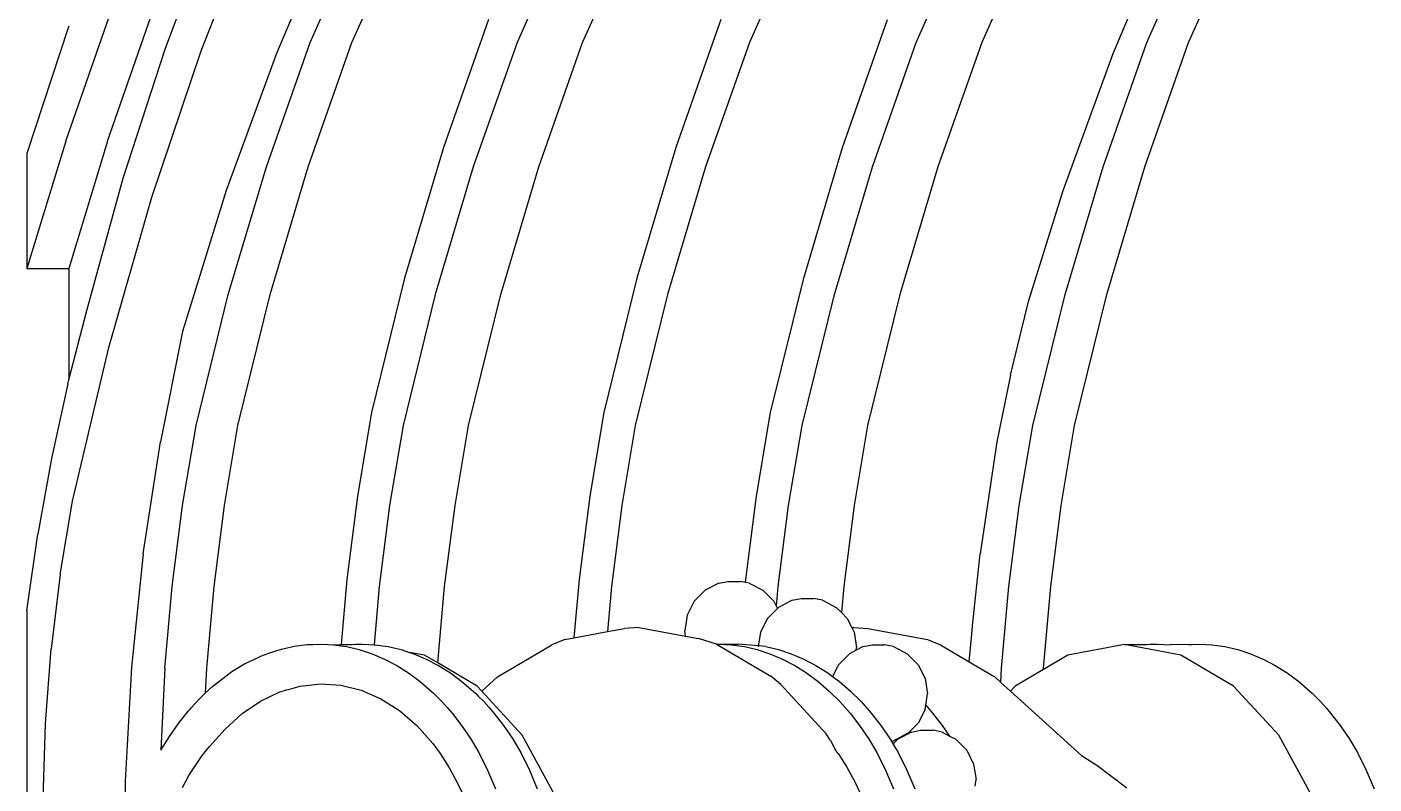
# Model space of a CAD drawing. Extents: x -1563 to 1637, y -685 to 815.
# Drawn here: x 581.1 to 726.4, y 128.5 to 210.3 of the extents above; entities that cross this region are included whole.
import ezdxf

# ---------------------------------------------------------------- set-up
doc = ezdxf.new("R2010")
doc.units = 0
doc.header["$MEASUREMENT"] = 0
doc.layers.get('0').update_dxf_attribs({"linetype": 'CONTINUOUS'})

msp = doc.modelspace()

# ---------------------------------------------------------------- linework, layer by layer
at = {"color": 22}
for p, q in [((611.62, 208.61), (620.42, 228.28)), ((616.13, 208.61), (624.93, 228.28)), ((642.75, 228.28), (633.95, 208.61)), ((641.02, 208.61), (649.82, 228.28)), ((667.82, 228.28), (659.02, 208.61)), ((677.02, 208.61), (685.82, 228.28)), ((692.89, 228.28), (684.09, 208.61)), ((701.9, 208.61), (710.7, 228.28)), ((706.42, 208.61), (715.22, 228.28)), ((599.87, 207.68), (605.89, 223)), ((595.97, 207.87), (601.03, 221.42)), ((614.02, 221.72), (607.98, 207.42)), ((698.26, 207.42), (704.3, 221.72)), ((585.25, 197.94), (589.94, 211.36)), ((589.76, 197.94), (594.45, 211.36)), ((630.87, 211.07), (626.02, 197.27)), ((655.93, 211.07), (651.08, 197.27)), ((669.08, 197.27), (673.93, 211.07)), ((585.52, 210.19), (581.06, 196.6)), ((585.58, 210.36), (585.52, 210.19)), ((606.9, 195.19), (611.62, 208.61)), ((611.42, 195.19), (616.13, 208.61)), ((633.95, 208.61), (629.23, 195.19)), ((636.3, 195.19), (641.02, 208.61)), ((659.02, 208.61), (654.3, 195.19)), ((672.3, 195.19), (677.02, 208.61)), ((684.09, 208.61), (679.37, 195.19)), ((697.19, 195.19), (701.9, 208.61)), ((701.7, 195.19), (706.42, 208.61)), ((591.46, 193.94), (595.97, 207.87)), ((594.54, 191.89), (599.87, 207.68)), ((607.98, 207.42), (602.58, 192.62)), ((692.87, 192.62), (698.26, 207.42)), ((585.25, 197.94), (581.06, 184.2)), ((589.76, 197.94), (585.58, 184.2)), ((581.06, 196.6), (581.06, 184.2)), ((626.02, 197.27), (621.82, 183.17)), ((651.08, 197.27), (646.89, 183.17)), ((664.89, 183.17), (669.08, 197.27)), ((602.79, 181.38), (606.9, 195.19)), ((607.31, 181.38), (611.42, 195.19)), ((629.23, 195.19), (625.13, 181.38)), ((632.2, 181.38), (636.3, 195.19)), ((654.3, 195.19), (650.19, 181.38)), ((668.19, 181.38), (672.3, 195.19)), ((679.37, 195.19), (675.26, 181.38)), ((693.08, 181.38), (697.19, 195.19)), ((697.59, 181.38), (701.7, 195.19)), ((587.52, 179.68), (591.46, 193.94)), ((589.9, 175.66), (594.54, 191.89)), ((602.58, 192.62), (597.86, 177.39)), ((689.15, 180.63), (692.87, 192.62)), ((581.06, 184.2), (585.58, 184.2)), ((585.58, 184.2), (585.58, 172.19)), ((621.82, 183.17), (618.25, 168.65)), ((646.89, 183.17), (643.32, 168.65)), ((661.31, 168.65), (664.89, 183.17)), ((599.31, 167.24), (602.79, 181.38)), ((603.83, 167.24), (607.31, 181.38)), ((625.13, 181.38), (621.65, 167.24)), ((628.72, 167.24), (632.2, 181.38)), ((650.19, 181.38), (646.71, 167.24)), ((664.71, 167.24), (668.19, 181.38)), ((675.26, 181.38), (671.78, 167.24)), ((687.2, 172.69), (689.15, 180.63)), ((689.6, 167.24), (693.08, 181.38)), ((694.12, 167.24), (697.59, 181.38)), ((585.58, 172.19), (587.52, 179.68)), ((597.86, 177.39), (595.46, 165.49)), ((585.98, 159.08), (589.9, 175.66)), ((585.47, 171.75), (583.7, 163.69)), ((585.47, 171.75), (585.58, 172.19)), ((687.2, 172.69), (685.74, 165.49)), ((618.25, 168.65), (616.73, 159.63)), ((643.32, 168.65), (641.8, 159.63)), ((659.79, 159.63), (661.31, 168.65)), ((597.86, 158.6), (599.31, 167.24)), ((602.37, 158.6), (603.83, 167.24)), ((621.65, 167.24), (620.19, 158.6)), ((627.26, 158.6), (628.72, 167.24)), ((646.71, 167.24), (645.26, 158.6)), ((663.25, 158.6), (664.71, 167.24)), ((671.78, 167.24), (670.33, 158.6)), ((688.14, 158.6), (689.6, 167.24)), ((692.66, 158.6), (694.12, 167.24)), ((593.62, 153.41), (595.46, 165.49)), ((685.74, 165.49), (683.91, 153.41)), ((583.7, 163.69), (582.23, 155.51)), ((584.65, 151.16), (585.98, 159.08)), ((596.74, 149.86), (597.86, 158.6)), ((601.25, 149.86), (602.37, 158.6)), ((616.73, 159.63), (615.58, 150.62)), ((620.19, 158.6), (619.07, 149.86)), ((626.14, 149.86), (627.26, 158.6)), ((641.8, 159.63), (640.64, 150.62)), ((645.26, 158.6), (644.14, 149.86)), ((658.64, 150.62), (659.79, 159.63)), ((662.14, 149.86), (663.25, 158.6)), ((670.33, 158.6), (669.21, 149.86)), ((687.02, 149.86), (688.14, 158.6)), ((691.54, 149.86), (692.66, 158.6)), ((581.06, 147.24), (582.23, 155.51)), ((593.62, 153.41), (592.35, 141.18)), ((683.1, 145.63), (683.91, 153.41)), ((584.65, 151.16), (583.67, 143.15)), ((595.96, 141.05), (596.74, 149.86)), ((600.47, 141.05), (601.25, 149.86)), ((615.58, 150.62), (614.96, 143.61)), ((619.07, 149.86), (618.52, 143.58)), ((625.41, 141.62), (626.14, 149.86)), ((640.64, 150.62), (640.09, 144.33)), ((644.14, 149.86), (643.71, 145.01)), ((655.72, 150.22), (654.24, 149.46)), ((655.72, 150.22), (656.69, 150.42)), ((656.69, 150.42), (658.04, 150.42)), ((658.61, 150.3), (658.04, 150.42)), ((658.61, 150.3), (658.64, 150.62)), ((659.01, 150.22), (658.61, 150.3)), ((659.01, 150.22), (660.49, 149.46)), ((661.94, 147.7), (662.14, 149.86)), ((669.21, 149.86), (668.96, 147.06)), ((686.24, 141.05), (687.02, 149.86)), ((690.76, 141.05), (691.54, 149.86)), ((654.24, 149.46), (653.07, 148.27)), ((660.49, 149.46), (661.66, 148.27)), ((663.64, 148.39), (662.15, 147.62)), ((663.64, 148.39), (664.6, 148.59)), ((664.6, 148.59), (665.95, 148.59)), ((666.92, 148.39), (665.95, 148.59)), ((666.92, 148.39), (668.4, 147.62)), ((581.06, 147.24), (581.06, 106.78)), ((653.07, 148.27), (652.31, 146.77)), ((662.04, 147.51), (660.98, 146.43)), ((661.66, 148.27), (661.94, 147.7)), ((661.94, 147.7), (662.04, 147.51)), ((662.15, 147.62), (662.04, 147.51)), ((668.4, 147.62), (668.96, 147.06)), ((668.96, 147.06), (669.58, 146.43)), ((647.09, 145.46), (645.53, 145.35)), ((647.09, 145.46), (652.14, 144.52)), ((652.31, 146.77), (652.05, 145.1)), ((660.98, 146.43), (660.22, 144.94)), ((669.58, 146.43), (670.08, 145.43)), ((670.08, 145.43), (670.25, 145.46)), ((670.08, 145.43), (670.33, 144.94)), ((670.25, 145.46), (671.81, 145.35)), ((683.01, 144.73), (683.1, 145.63)), ((639.12, 144.15), (637.71, 143.56)), ((639.12, 144.15), (640.09, 144.33)), ((640.09, 144.33), (643.71, 145.01)), ((643.71, 145.01), (645.53, 145.35)), ((652.14, 144.52), (652.05, 145.1)), ((652.14, 144.52), (653.53, 144.26)), ((655.47, 143.65), (653.53, 144.26)), ((660.22, 144.94), (660.02, 143.62)), ((670.33, 144.94), (670.59, 143.27)), ((671.81, 145.35), (678.23, 144.15)), ((678.23, 144.15), (679.64, 143.56)), ((682.74, 141.74), (683.01, 144.73)), ((583.05, 135.07), (583.67, 143.15)), ((606.38, 142.38), (607.15, 142.69)), ((607.15, 142.69), (607.91, 142.93)), ((607.91, 142.93), (608.52, 143.12)), ((608.52, 143.12), (609.91, 143.42)), ((609.91, 143.42), (611.32, 143.6)), ((611.32, 143.6), (611.62, 143.61)), ((611.62, 143.61), (611.91, 143.62)), ((611.91, 143.62), (612.73, 143.65)), ((612.73, 143.65), (613.52, 143.61)), ((613.52, 143.61), (614.13, 143.58)), ((614.13, 143.58), (614.96, 143.61)), ((614.13, 143.58), (615.54, 143.38)), ((614.96, 143.61), (616.17, 143.62)), ((615.54, 143.38), (616.93, 143.06)), ((616.17, 143.62), (616.51, 143.63)), ((616.51, 143.63), (617.24, 143.65)), ((616.93, 143.06), (618.3, 142.61)), ((617.24, 143.65), (617.96, 143.62)), ((617.96, 143.62), (618.52, 143.58)), ((618.3, 142.61), (619.65, 142.04)), ((618.52, 143.58), (618.65, 143.58)), ((618.65, 143.58), (620.05, 143.38)), ((620.05, 143.38), (621.44, 143.06)), ((621.44, 143.06), (622.36, 142.76)), ((623.95, 142.46), (622.36, 142.76)), ((622.36, 142.76), (622.81, 142.61)), ((622.81, 142.61), (624.16, 142.04)), ((625.41, 141.62), (623.95, 142.46)), ((631.83, 140.12), (637.71, 143.56)), ((655.47, 143.65), (661.35, 140.2)), ((655.47, 143.65), (655.67, 143.65)), ((655.67, 143.65), (657.81, 143.65)), ((655.67, 143.65), (657.07, 143.58)), ((657.07, 143.58), (658.48, 143.38)), ((659.99, 143.45), (657.81, 143.65)), ((658.48, 143.38), (659.87, 143.06)), ((659.87, 143.06), (661.24, 142.61)), ((659.99, 143.45), (659.98, 143.36)), ((660.02, 143.62), (659.99, 143.45)), ((660.78, 143.38), (659.99, 143.45)), ((660.78, 143.38), (662.17, 143.06)), ((661.24, 142.61), (662.59, 142.04)), ((662.17, 143.06), (663.54, 142.61)), ((663.54, 142.61), (664.89, 142.04)), ((669.82, 142.62), (668.64, 141.43)), ((670.55, 143), (669.82, 142.62)), ((671.3, 143.39), (670.55, 143)), ((670.55, 143), (670.59, 143.27)), ((671.3, 143.39), (672.27, 143.59)), ((672.27, 143.59), (673.62, 143.59)), ((674.58, 143.39), (673.62, 143.59)), ((674.58, 143.39), (676.06, 142.62)), ((676.06, 142.62), (677.24, 141.43)), ((679.64, 143.56), (682.74, 141.74)), ((693.4, 142.46), (690.75, 140.91)), ((699.49, 143.6), (693.4, 142.46)), ((699.49, 143.6), (701.94, 143.62)), ((705.59, 142.46), (699.49, 143.6)), ((701.94, 143.62), (702.28, 143.63)), ((702.28, 143.63), (703.01, 143.65)), ((703.01, 143.65), (703.73, 143.62)), ((703.73, 143.62), (704.42, 143.58)), ((706.42, 143.61), (704.42, 143.58)), ((711.27, 139.13), (705.59, 142.46)), ((706.42, 143.61), (706.72, 143.62)), ((706.72, 143.62), (707.53, 143.65)), ((707.53, 143.65), (708.32, 143.61)), ((708.32, 143.61), (708.94, 143.58)), ((708.94, 143.58), (710.34, 143.38)), ((710.34, 143.38), (711.73, 143.06)), ((711.73, 143.06), (713.1, 142.61)), ((713.1, 142.61), (714.45, 142.04)), ((592.35, 141.18), (591.66, 128.86)), ((595.96, 141.05), (595.52, 132.2)), ((600.34, 138.38), (600.47, 141.05)), ((603.18, 140.68), (604.47, 141.47)), ((604.47, 141.47), (606.08, 142.26)), ((606.08, 142.26), (606.38, 142.38)), ((619.65, 142.04), (620.97, 141.35)), ((620.97, 141.35), (622.25, 140.54)), ((624.16, 142.04), (625.48, 141.35)), ((629.63, 139.13), (625.41, 141.62)), ((625.48, 141.35), (626.77, 140.54)), ((662.59, 142.04), (663.91, 141.35)), ((663.91, 141.35), (665.19, 140.54)), ((664.89, 142.04), (666.21, 141.35)), ((666.21, 141.35), (667.49, 140.54)), ((668.49, 141.14), (668, 140.16)), ((668.64, 141.43), (668.49, 141.14)), ((677.24, 141.43), (677.99, 139.94)), ((682.74, 141.74), (685.51, 140.12)), ((686.17, 139.52), (686.24, 141.05)), ((690.75, 140.91), (690.76, 141.05)), ((714.45, 142.04), (715.77, 141.35)), ((715.77, 141.35), (717.05, 140.54)), ((601.07, 139.07), (603.18, 140.68)), ((622.25, 140.54), (623.49, 139.62)), ((623.49, 139.62), (624.69, 138.59)), ((626.77, 140.54), (628.01, 139.62)), ((628.01, 139.62), (629.21, 138.59)), ((631.83, 140.12), (630.14, 138.58)), ((662.42, 139.3), (661.35, 140.2)), ((665.19, 140.54), (666.43, 139.62)), ((666.43, 139.62), (667.63, 138.59)), ((667.49, 140.54), (668, 140.16)), ((668, 140.16), (668.74, 139.62)), ((668.74, 139.62), (669.94, 138.59)), ((677.99, 139.94), (678.25, 138.27)), ((685.51, 140.12), (686.17, 139.52)), ((690.75, 140.91), (687.72, 139.13)), ((717.05, 140.54), (718.3, 139.62)), ((718.3, 139.62), (719.5, 138.59)), ((599.56, 137.64), (600.34, 138.38)), ((600.34, 138.38), (601.07, 139.07)), ((606.28, 137.51), (608.37, 138.5)), ((608.37, 138.5), (608.84, 138.63)), ((608.84, 138.63), (609.07, 138.7)), ((609.07, 138.7), (609.3, 138.77)), ((609.3, 138.77), (610.54, 139.12)), ((610.54, 139.12), (612.74, 139.35)), ((612.74, 139.35), (614.95, 139.21)), ((614.95, 139.21), (617.13, 138.67)), ((617.13, 138.67), (619.24, 137.76)), ((624.69, 138.59), (624.94, 138.34)), ((624.94, 138.34), (625.19, 138.1)), ((625.19, 138.1), (625.84, 137.45)), ((629.21, 138.59), (629.49, 138.31)), ((629.49, 138.31), (629.77, 138.04)), ((630.14, 138.58), (629.63, 139.13)), ((634.51, 133.84), (630.14, 138.58)), ((662.42, 139.3), (667.32, 133.98)), ((667.63, 138.59), (668.78, 137.45)), ((669.94, 138.59), (671.09, 137.45)), ((678.06, 137.05), (678.25, 138.27)), ((686.17, 139.52), (687.21, 138.58)), ((687.72, 139.13), (687.21, 138.58)), ((687.21, 138.58), (694.86, 131.63)), ((716.15, 133.84), (711.27, 139.13)), ((719.5, 138.59), (719.74, 138.34)), ((719.74, 138.34), (719.99, 138.1)), ((719.99, 138.1), (720.65, 137.45)), ((598.46, 136.42), (598.7, 136.68)), ((598.7, 136.68), (598.81, 136.8)), ((598.81, 136.8), (599.56, 137.64)), ((604.29, 136.16), (606.28, 137.51)), ((619.24, 137.76), (621.25, 136.48)), ((625.84, 137.45), (626.44, 136.77)), ((626.44, 136.77), (626.94, 136.21)), ((629.77, 138.04), (630.36, 137.45)), ((630.36, 137.45), (630.9, 136.84)), ((630.9, 136.84), (631.45, 136.21)), ((668.78, 137.45), (669.88, 136.21)), ((671.09, 137.45), (672.18, 136.21)), ((677.99, 136.61), (678.06, 137.05)), ((678.06, 137.05), (678.8, 136.21)), ((721.25, 136.77), (720.65, 137.45)), ((721.25, 136.77), (721.74, 136.21)), ((597.42, 135.1), (598.46, 136.42)), ((602.45, 134.47), (604.29, 136.16)), ((621.25, 136.48), (623.13, 134.87)), ((626.94, 136.21), (627.97, 134.88)), ((631.45, 136.21), (632.49, 134.88)), ((669.88, 136.21), (670.91, 134.88)), ((672.18, 136.21), (673.21, 134.88)), ((677.99, 136.61), (677.24, 135.11)), ((678.8, 136.21), (679.83, 134.88)), ((721.74, 136.21), (722.77, 134.88)), ((582.8, 126.95), (583.05, 135.07)), ((596.43, 133.69), (597.42, 135.1)), ((600.75, 132.61), (602.45, 134.47)), ((623.13, 134.87), (624.86, 132.94)), ((627.97, 134.88), (628.94, 133.46)), ((632.49, 134.88), (633.46, 133.46)), ((638.25, 126.94), (634.51, 133.84)), ((667.76, 133.24), (667.32, 133.98)), ((670.91, 134.88), (671.88, 133.46)), ((673.21, 134.88), (674.19, 133.46)), ((676.21, 134.07), (674.38, 133.12)), ((676.53, 134.15), (675.05, 133.38)), ((677.06, 134.93), (676.21, 134.07)), ((676.53, 134.15), (677.49, 134.35)), ((677.06, 134.93), (677.24, 135.11)), ((677.49, 134.35), (678.84, 134.35)), ((679.81, 134.15), (678.84, 134.35)), ((679.81, 134.15), (680.62, 133.73)), ((679.83, 134.88), (680.62, 133.73)), ((719.89, 126.94), (716.15, 133.84)), ((722.77, 134.88), (723.74, 133.46)), ((595.52, 132.2), (596.43, 133.69)), ((599.96, 131.63), (600.75, 132.61)), ((624.86, 132.94), (625.65, 131.86)), ((628.94, 133.46), (629.84, 131.95)), ((633.46, 133.46), (634.36, 131.95)), ((667.76, 133.24), (668.27, 132.29)), ((668.59, 131.86), (668.27, 132.29)), ((671.88, 133.46), (672.78, 131.95)), ((674.19, 133.46), (674.38, 133.12)), ((674.38, 133.12), (674.59, 132.78)), ((675.05, 133.38), (674.59, 132.92)), ((674.59, 132.92), (674.59, 132.78)), ((674.59, 132.78), (675.09, 131.95)), ((680.62, 133.73), (681.29, 133.38)), ((681.29, 133.38), (682.47, 132.19)), ((723.74, 133.46), (724.65, 131.95)), ((598.53, 129.48), (599.96, 131.63)), ((625.65, 131.86), (626.59, 130.36)), ((629.84, 131.95), (630.78, 130.03)), ((634.36, 131.95), (635.3, 130.03)), ((668.59, 131.86), (669.53, 130.36)), ((672.78, 131.95), (673.72, 130.03)), ((675.09, 131.95), (676.03, 130.03)), ((682.47, 132.19), (683.22, 130.69)), ((694.86, 131.63), (696.53, 130.57)), ((724.65, 131.95), (725.58, 130.03)), ((597.86, 128.16), (598.53, 129.48)), ((626.59, 130.36), (627.46, 128.77)), ((630.78, 130.03), (631.63, 128.03)), ((635.3, 130.03), (636.14, 128.03)), ((669.53, 130.36), (670.4, 128.77)), ((673.72, 130.03), (674.57, 128.03)), ((676.03, 130.03), (676.87, 128.03)), ((683.22, 130.69), (683.48, 129.03)), ((696.53, 130.57), (699.74, 128.15)), ((725.58, 130.03), (726.43, 128.03)), ((591.66, 128.86), (591.55, 116.5)), ((627.46, 128.77), (628.27, 127.11)), ((670.4, 128.77), (671.21, 127.11)), ((683.37, 128.32), (683.48, 129.03))]:
    msp.add_line(p, q, dxfattribs=at)

doc.saveas('drawing.dxf')
